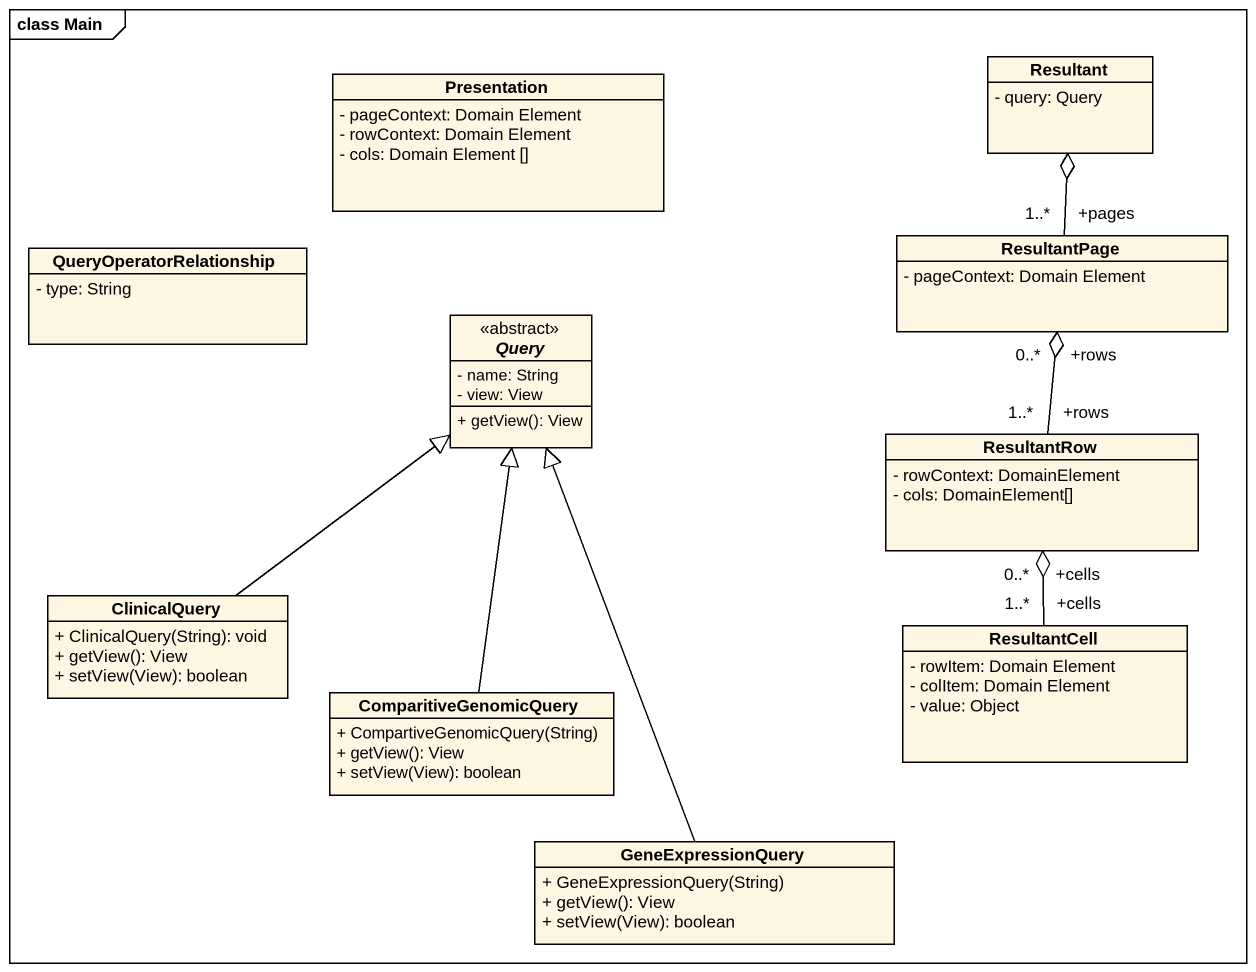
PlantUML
@startuml
mainframe class Main
hide circle
hide empty members
skinparam classAttributeIconSize 0
class Presentation {
  - pageContext: Domain Element
  - rowContext: Domain Element
  - cols: Domain Element []
}
class Resultant {
  - query: Query
}
class QueryOperatorRelationship {
  - type: String
}
class ResultantPage {
  - pageContext: Domain Element
}
abstract class Query <<abstract>> {
  - name: String
  - view: View
  + getView(): View
}
class ResultantRow {
  - rowContext: DomainElement
  - cols: DomainElement[]
}
class ClinicalQuery {
  + ClinicalQuery(String): void
  + getView(): View
  + setView(View): boolean
}
class ResultantCell {
  - rowItem: Domain Element
  - colItem: Domain Element
  - value: Object
}
class ComparitiveGenomicQuery {
  + CompartiveGenomicQuery(String)
  + getView(): View
  + setView(View): boolean
}
class GeneExpressionQuery {
  + GeneExpressionQuery(String)
  + getView(): View
  + setView(View): boolean
}
ResultantPage "+pages\n1..*" -up-o Resultant
ResultantRow "+rows\n1..*" -up-o "+rows\n0..*" ResultantPage
ClinicalQuery -up-|> Query
ResultantCell "+cells\n1..*" -up-o "+cells\n0..*" ResultantRow
ComparitiveGenomicQuery -up-|> Query
GeneExpressionQuery -up-|> Query
@enduml
